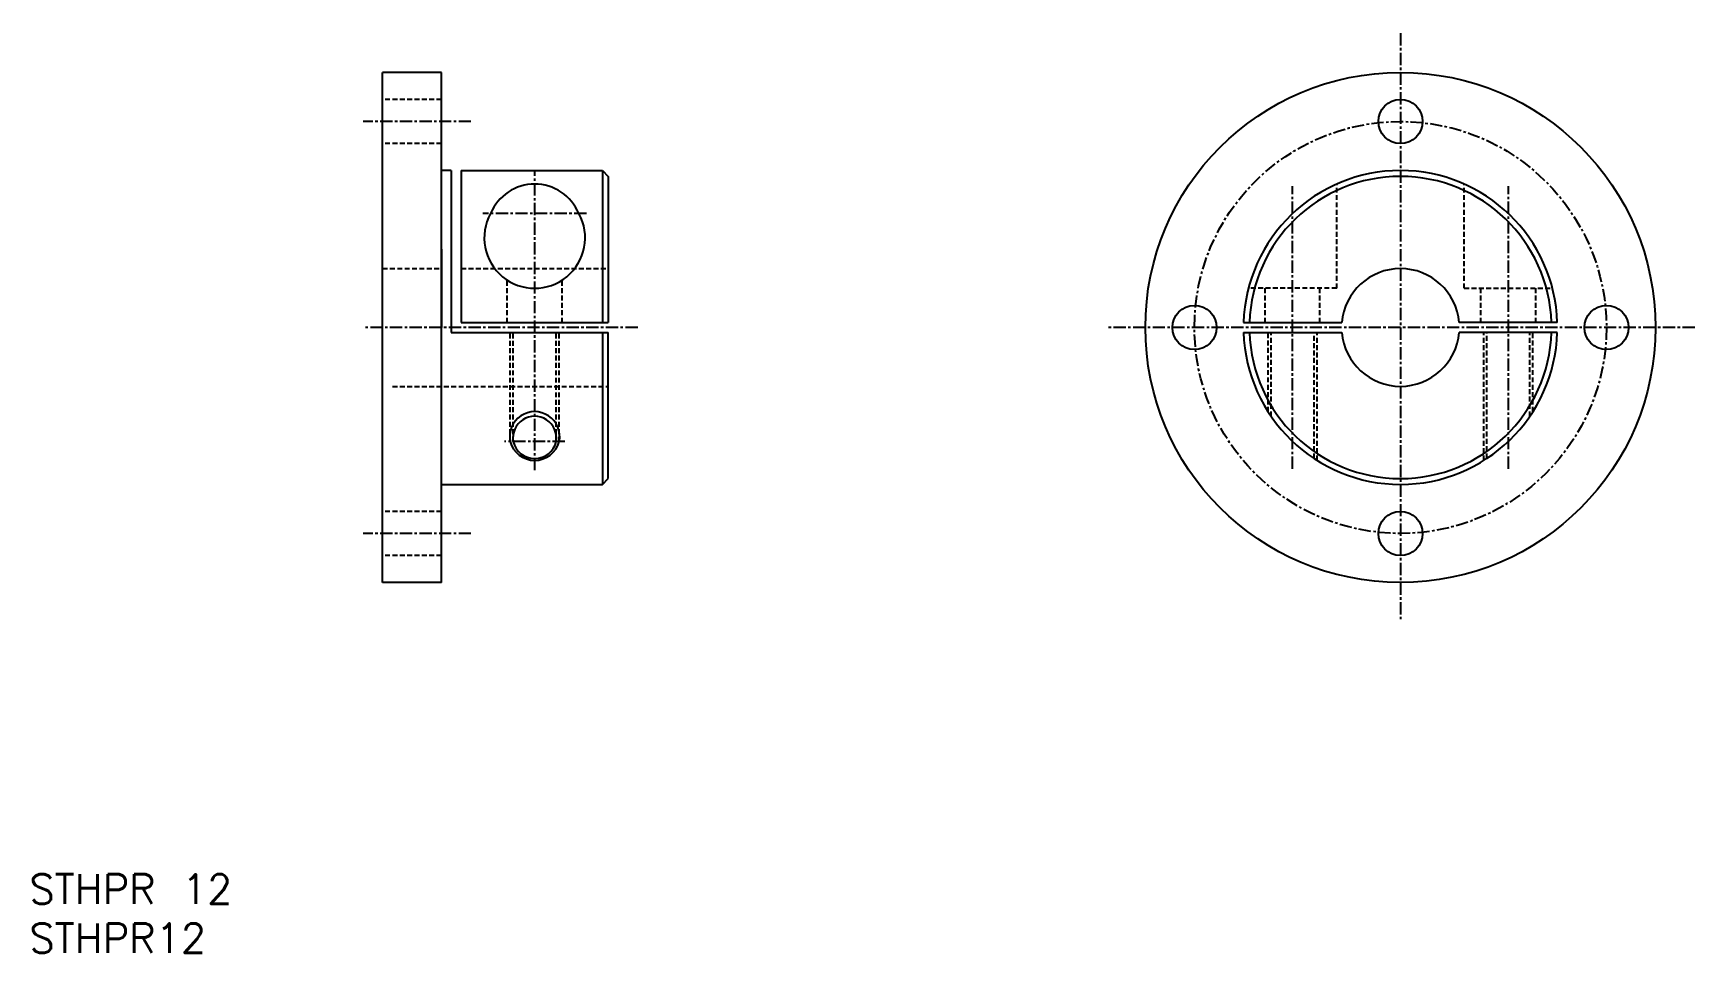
# Model space of a CAD drawing. Extents: x 56 to 226, y 45 to 139.
import ezdxf
from ezdxf.enums import TextEntityAlignment as Align

# ---------------------------------------------------------------- set-up
doc = ezdxf.new("R2010")
doc.units = 0
doc.linetypes.add('CENTER', pattern=[2, 1.25, -0.25, 0.25, -0.25])
doc.linetypes.add('DASHED', pattern=[0.75, 0.5, -0.25])
doc.layers.get('0').update_dxf_attribs({"linetype": 'CONTINUOUS'})
doc.layers.add('CENTER', color=1, linetype='CENTER')
doc.styles.get("Standard").update_dxf_attribs({"font": 'txt.shx', "bigfont": 'bigfont.shx'})

msp = doc.modelspace()

# ---------------------------------------------------------------- linework, layer by layer
at = {"color": 7, "linetype": 'CONTINUOUS'}
for p, q in [((92.09, 83), (92.09, 135)), ((98.09, 135), (92.09, 135)), ((98.09, 83), (98.09, 135)), ((99.09, 125), (98.09, 125)), ((99.09, 125), (99.09, 108.5)), ((100.09, 125), (100.09, 109.5)), ((100.09, 125), (114.49, 125)), ((114.49, 125), (114.49, 109.5)), ((114.49, 125), (115.09, 124.4)), ((115.09, 124.4), (115.09, 109.5)), ((98.09, 117), (98.09, 109)), ((98.09, 101), (98.09, 109)), ((99.09, 108.5), (115.09, 108.5)), ((100.09, 109.5), (115.09, 109.5)), ((114.49, 108.5), (114.49, 93)), ((115.09, 93.6), (115.09, 108.5)), ((179.85, 109.5), (189.86, 109.5)), ((179.85, 108.5), (189.86, 108.5)), ((211.83, 109.5), (201.82, 109.5)), ((211.83, 108.5), (201.82, 108.5)), ((114.49, 93), (115.09, 93.6)), ((98.09, 93), (114.49, 93)), ((98.09, 83), (92.09, 83))]:
    msp.add_line(p, q, dxfattribs=at)
at = {"color": 3, "linetype": 'DASHED'}
for p, q in [((98.09, 132.25), (92.09, 132.25)), ((98.09, 127.75), (92.09, 127.75)), ((189.34, 113), (189.34, 123.62)), ((202.34, 113), (202.34, 123.62)), ((92.09, 115), (98.09, 115)), ((100.09, 115), (115.09, 115)), ((104.79, 109.5), (104.79, 113.83)), ((110.39, 109.5), (110.39, 113.83)), ((189.34, 113), (180.35, 113)), ((182.04, 109.5), (182.04, 113)), ((187.64, 109.5), (187.64, 113)), ((202.34, 113), (211.33, 113)), ((204.04, 109.5), (204.04, 113)), ((209.64, 109.5), (209.64, 113)), ((105.09, 97.38), (105.09, 108.5)), ((105.39, 97.38), (105.39, 108.5)), ((109.78, 97.38), (109.78, 108.5)), ((110.09, 97.38), (110.09, 108.5)), ((182.34, 100.41), (182.34, 108.5)), ((182.65, 99.95), (182.65, 108.5)), ((187.04, 95.64), (187.04, 108.5)), ((187.34, 95.45), (187.34, 108.5)), ((204.34, 95.45), (204.34, 108.5)), ((204.65, 95.64), (204.65, 108.5)), ((209.04, 99.95), (209.04, 108.5)), ((209.34, 100.41), (209.34, 108.5)), ((93.09, 103), (115.09, 103)), ((98.09, 90.25), (92.09, 90.25)), ((98.09, 85.75), (92.09, 85.75))]:
    msp.add_line(p, q, dxfattribs=at)
at = {"color": 7, "linetype": 'CONTINUOUS'}
for centre, radius in [((195.84, 109), 26), ((195.84, 130), 2.25), ((174.84, 109), 2.25), ((216.84, 109), 2.25), ((195.84, 88), 2.25)]:
    msp.add_circle(centre, radius, dxfattribs=at)
for centre, radius, start, end in [((195.84, 109), 16, 1.7908, 178.2092), ((195.84, 109), 15.4, 1.8606, 178.1394), ((107.59, 118.75), 4.87, 22.598, 157.402), ((107.59, 118.14), 5.14, 151.135, 28.865), ((195.84, 109), 6, 4.7802, 175.2198), ((195.84, 109), 16, 181.7908, 358.2092), ((195.84, 109), 15.4, 181.8606, 358.1394), ((195.84, 109), 6, 184.7802, 355.2198), ((107.59, 97.73), 2.22, 351.0201, 188.9799), ((107.59, 97.89), 2.25, 193.1726, 346.8274)]:
    msp.add_arc(centre, radius, start, end, dxfattribs=at)
at = {"color": 3, "linetype": 'CONTINUOUS'}
for centre, radius, start, end in [((107.59, 97.87), 2.55, 349.0292, 190.9708), ((107.59, 98.03), 2.58, 194.4775, 345.5225)]:
    msp.add_arc(centre, radius, start, end, dxfattribs=at)
at = {"layer": 'CENTER', "color": 1, "linetype": 'CENTER'}
for p, q in [((195.84, 139), (195.84, 79)), ((101.09, 130), (90.09, 130)), ((107.59, 94.45), (107.59, 125)), ((184.84, 94.58), (184.84, 123.42)), ((206.84, 94.58), (206.84, 123.42)), ((112.87, 120.62), (102.3, 120.62)), ((118.09, 109), (90.09, 109)), ((225.84, 109), (165.84, 109)), ((110.66, 97.38), (104.51, 97.38)), ((101.09, 88), (90.09, 88))]:
    msp.add_line(p, q, dxfattribs=at)
msp.add_circle((195.84, 109), 21, dxfattribs=at)

# ---------------------------------------------------------------- texts
at = {"color": 7, "linetype": 'CONTINUOUS'}
for s, p in [('STHPR 12', (56.09, 51.75)), ('STHPR12', (56.09, 46.75))]:
    msp.add_text(s, height=3, dxfattribs=at).set_placement(p, align=Align.MIDDLE_LEFT)

doc.saveas('drawing.dxf')
